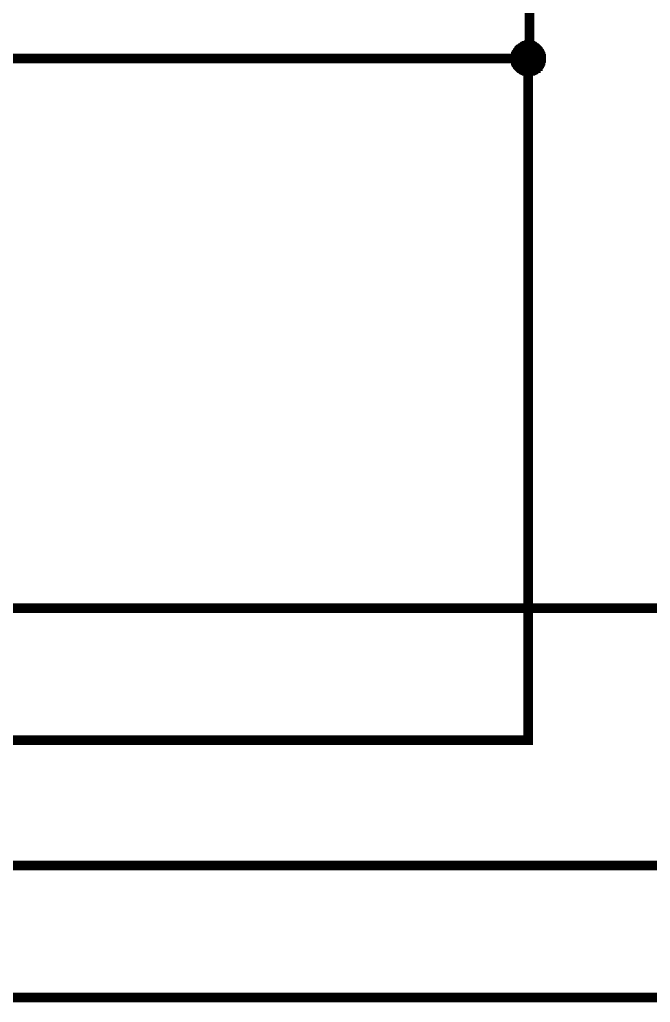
# Model space of a CAD drawing. Header units: millimetres. Extents: x 0 to 594, y 0 to 420.
# Drawn here: x 350.47 to 370.08, y 303.54 to 334.1 of the extents above; entities that cross this region are included whole.
import ezdxf

# ---------------------------------------------------------------- set-up
doc = ezdxf.new("R2010")
doc.units = ezdxf.units.MM
doc.layers.add('Sheet', color=255, linetype='Continuous')

msp = doc.modelspace()

# ---------------------------------------------------------------- linework, layer by layer
at = {"layer": 'Sheet', "color": 0}
for points, const_width in [([(347.079, 303.686), (420.291, 303.686), (420.291, 368.288), (420.291, 368.288), (436.081, 368.288), (436.081, 343.099)], 0.3), ([(347.079, 315.794), (349.491, 315.794), (389.686, 315.794), (399.972, 315.794), (399.972, 338.993)], 0.3), ([(366.318, 336.516), (366.318, 332.897), (366.276, 332.897), (344.581, 332.897), (344.581, 334.887)], 0.3), ([(347.079, 307.793), (373.091, 307.793), (410.788, 307.793), (410.788, 335.183)], 0.3), ([(365.768, 332.897), (365.768, 332.918), (365.768, 332.939), (365.768, 332.982), (365.768, 333.003), (365.789, 333.024), (365.789, 333.045), (365.789, 333.066), (365.81, 333.087), (365.81, 333.109), (365.832, 333.13), (365.853, 333.151), (365.853, 333.172), (365.874, 333.193), (365.895, 333.214), (365.895, 333.236), (365.916, 333.257), (365.937, 333.278), (365.959, 333.278), (365.98, 333.299), (366.001, 333.32), (366.022, 333.32), (366.043, 333.341), (366.064, 333.363), (366.086, 333.363), (366.107, 333.384), (366.128, 333.384), (366.149, 333.384), (366.17, 333.405), (366.191, 333.405), (366.234, 333.405), (366.255, 333.405), (366.276, 333.405)], 0.0991), ([(365.768, 332.897), (365.768, 332.918), (365.768, 332.939), (365.768, 332.982), (365.768, 333.003), (365.789, 333.024), (365.789, 333.045), (365.789, 333.066), (365.81, 333.087), (365.81, 333.109), (365.832, 333.13), (365.853, 333.151), (365.853, 333.172), (365.874, 333.193), (365.895, 333.214), (365.895, 333.236), (365.916, 333.257), (365.937, 333.278), (365.959, 333.278), (365.98, 333.299), (366.001, 333.32), (366.022, 333.32), (366.043, 333.341), (366.064, 333.363), (366.086, 333.363), (366.107, 333.384), (366.128, 333.384), (366.149, 333.384), (366.17, 333.405), (366.191, 333.405), (366.234, 333.405), (366.255, 333.405), (366.276, 333.405)], 0.0991), ([(365.768, 332.897), (365.768, 332.918), (365.768, 332.939), (365.768, 332.982), (365.768, 333.003), (365.789, 333.024), (365.789, 333.045), (365.789, 333.066), (365.81, 333.087), (365.81, 333.109), (365.832, 333.13), (365.853, 333.151), (365.853, 333.172), (365.874, 333.193), (365.895, 333.214), (365.895, 333.236), (365.916, 333.257), (365.937, 333.278), (365.959, 333.278), (365.98, 333.299), (366.001, 333.32), (366.022, 333.32), (366.043, 333.341), (366.064, 333.363), (366.086, 333.363), (366.107, 333.384), (366.128, 333.384), (366.149, 333.384), (366.17, 333.405), (366.191, 333.405), (366.234, 333.405), (366.255, 333.405), (366.276, 333.405)], 0.0991), ([(365.768, 332.897), (365.768, 332.918), (365.768, 332.939), (365.768, 332.982), (365.768, 333.003), (365.789, 333.024), (365.789, 333.045), (365.789, 333.066), (365.81, 333.087), (365.81, 333.109), (365.832, 333.13), (365.853, 333.151), (365.853, 333.172), (365.874, 333.193), (365.895, 333.214), (365.895, 333.236), (365.916, 333.257), (365.937, 333.278), (365.959, 333.278), (365.98, 333.299), (366.001, 333.32), (366.022, 333.32), (366.043, 333.341), (366.064, 333.363), (366.086, 333.363), (366.107, 333.384), (366.128, 333.384), (366.149, 333.384), (366.17, 333.405), (366.191, 333.405), (366.234, 333.405), (366.255, 333.405), (366.276, 333.405)], 0.0991), ([(365.768, 332.897), (365.768, 332.918), (365.768, 332.939), (365.768, 332.982), (365.768, 333.003), (365.789, 333.024), (365.789, 333.045), (365.789, 333.066), (365.81, 333.087), (365.81, 333.109), (365.832, 333.13), (365.853, 333.151), (365.853, 333.172), (365.874, 333.193), (365.895, 333.214), (365.895, 333.236), (365.916, 333.257), (365.937, 333.278), (365.959, 333.278), (365.98, 333.299), (366.001, 333.32), (366.022, 333.32), (366.043, 333.341), (366.064, 333.363), (366.086, 333.363), (366.107, 333.384), (366.128, 333.384), (366.149, 333.384), (366.17, 333.405), (366.191, 333.405), (366.234, 333.405), (366.255, 333.405), (366.276, 333.405)], 0.0991), ([(365.768, 332.897), (365.768, 332.918), (365.768, 332.939), (365.768, 332.982), (365.768, 333.003), (365.789, 333.024), (365.789, 333.045), (365.789, 333.066), (365.81, 333.087), (365.81, 333.109), (365.832, 333.13), (365.853, 333.151), (365.853, 333.172), (365.874, 333.193), (365.895, 333.214), (365.895, 333.236), (365.916, 333.257), (365.937, 333.278), (365.959, 333.278), (365.98, 333.299), (366.001, 333.32), (366.022, 333.32), (366.043, 333.341), (366.064, 333.363), (366.086, 333.363), (366.107, 333.384), (366.128, 333.384), (366.149, 333.384), (366.17, 333.405), (366.191, 333.405), (366.234, 333.405), (366.255, 333.405), (366.276, 333.405)], 0.0991), ([(365.768, 332.897), (365.768, 332.918), (365.768, 332.939), (365.768, 332.982), (365.768, 333.003), (365.789, 333.024), (365.789, 333.045), (365.789, 333.066), (365.81, 333.087), (365.81, 333.109), (365.832, 333.13), (365.853, 333.151), (365.853, 333.172), (365.874, 333.193), (365.895, 333.214), (365.895, 333.236), (365.916, 333.257), (365.937, 333.278), (365.959, 333.278), (365.98, 333.299), (366.001, 333.32), (366.022, 333.32), (366.043, 333.341), (366.064, 333.363), (366.086, 333.363), (366.107, 333.384), (366.128, 333.384), (366.149, 333.384), (366.17, 333.405), (366.191, 333.405), (366.234, 333.405), (366.255, 333.405), (366.276, 333.405)], 0.0991), ([(365.768, 332.897), (365.768, 332.918), (365.768, 332.939), (365.768, 332.982), (365.768, 333.003), (365.789, 333.024), (365.789, 333.045), (365.789, 333.066), (365.81, 333.087), (365.81, 333.109), (365.832, 333.13), (365.853, 333.151), (365.853, 333.172), (365.874, 333.193), (365.895, 333.214), (365.895, 333.236), (365.916, 333.257), (365.937, 333.278), (365.959, 333.278), (365.98, 333.299), (366.001, 333.32), (366.022, 333.32), (366.043, 333.341), (366.064, 333.363), (366.086, 333.363), (366.107, 333.384), (366.128, 333.384), (366.149, 333.384), (366.17, 333.405), (366.191, 333.405), (366.234, 333.405), (366.255, 333.405), (366.276, 333.405)], 0.0991), ([(366.276, 333.405), (366.276, 333.405)], 0.0991), ([(366.276, 333.405), (366.297, 333.405), (366.34, 333.405), (366.361, 333.405), (366.382, 333.405), (366.403, 333.384), (366.424, 333.384), (366.467, 333.384), (366.488, 333.363), (366.509, 333.363), (366.53, 333.341), (366.551, 333.32), (366.572, 333.32), (366.594, 333.299), (366.615, 333.278), (366.615, 333.278), (366.636, 333.257), (366.657, 333.236), (366.678, 333.214), (366.678, 333.193), (366.699, 333.172), (366.72, 333.151), (366.72, 333.13), (366.742, 333.109), (366.742, 333.087), (366.763, 333.066), (366.763, 333.045), (366.763, 333.024), (366.784, 333.003), (366.784, 332.982), (366.784, 332.939), (366.784, 332.918), (366.784, 332.897)], 0.0991), ([(366.276, 333.405), (366.276, 333.405)], 0.0991), ([(366.276, 333.405), (366.297, 333.405), (366.34, 333.405), (366.361, 333.405), (366.382, 333.405), (366.403, 333.384), (366.424, 333.384), (366.467, 333.384), (366.488, 333.363), (366.509, 333.363), (366.53, 333.341), (366.551, 333.32), (366.572, 333.32), (366.594, 333.299), (366.615, 333.278), (366.615, 333.278), (366.636, 333.257), (366.657, 333.236), (366.678, 333.214), (366.678, 333.193), (366.699, 333.172), (366.72, 333.151), (366.72, 333.13), (366.742, 333.109), (366.742, 333.087), (366.763, 333.066), (366.763, 333.045), (366.763, 333.024), (366.784, 333.003), (366.784, 332.982), (366.784, 332.939), (366.784, 332.918), (366.784, 332.897)], 0.0991), ([(366.276, 333.405), (366.276, 333.405)], 0.0991), ([(366.276, 333.405), (366.297, 333.405), (366.34, 333.405), (366.361, 333.405), (366.382, 333.405), (366.403, 333.384), (366.424, 333.384), (366.467, 333.384), (366.488, 333.363), (366.509, 333.363), (366.53, 333.341), (366.551, 333.32), (366.572, 333.32), (366.594, 333.299), (366.615, 333.278), (366.615, 333.278), (366.636, 333.257), (366.657, 333.236), (366.678, 333.214), (366.678, 333.193), (366.699, 333.172), (366.72, 333.151), (366.72, 333.13), (366.742, 333.109), (366.742, 333.087), (366.763, 333.066), (366.763, 333.045), (366.763, 333.024), (366.784, 333.003), (366.784, 332.982), (366.784, 332.939), (366.784, 332.918), (366.784, 332.897)], 0.0991), ([(366.276, 333.405), (366.276, 333.405)], 0.0991), ([(366.276, 333.405), (366.297, 333.405), (366.34, 333.405), (366.361, 333.405), (366.382, 333.405), (366.403, 333.384), (366.424, 333.384), (366.467, 333.384), (366.488, 333.363), (366.509, 333.363), (366.53, 333.341), (366.551, 333.32), (366.572, 333.32), (366.594, 333.299), (366.615, 333.278), (366.615, 333.278), (366.636, 333.257), (366.657, 333.236), (366.678, 333.214), (366.678, 333.193), (366.699, 333.172), (366.72, 333.151), (366.72, 333.13), (366.742, 333.109), (366.742, 333.087), (366.763, 333.066), (366.763, 333.045), (366.763, 333.024), (366.784, 333.003), (366.784, 332.982), (366.784, 332.939), (366.784, 332.918), (366.784, 332.897)], 0.0991), ([(366.276, 333.405), (366.276, 333.405)], 0.0991), ([(366.276, 333.405), (366.297, 333.405), (366.34, 333.405), (366.361, 333.405), (366.382, 333.405), (366.403, 333.384), (366.424, 333.384), (366.467, 333.384), (366.488, 333.363), (366.509, 333.363), (366.53, 333.341), (366.551, 333.32), (366.572, 333.32), (366.594, 333.299), (366.615, 333.278), (366.615, 333.278), (366.636, 333.257), (366.657, 333.236), (366.678, 333.214), (366.678, 333.193), (366.699, 333.172), (366.72, 333.151), (366.72, 333.13), (366.742, 333.109), (366.742, 333.087), (366.763, 333.066), (366.763, 333.045), (366.763, 333.024), (366.784, 333.003), (366.784, 332.982), (366.784, 332.939), (366.784, 332.918), (366.784, 332.897)], 0.0991), ([(366.276, 333.405), (366.276, 333.405)], 0.0991), ([(366.276, 333.405), (366.297, 333.405), (366.34, 333.405), (366.361, 333.405), (366.382, 333.405), (366.403, 333.384), (366.424, 333.384), (366.467, 333.384), (366.488, 333.363), (366.509, 333.363), (366.53, 333.341), (366.551, 333.32), (366.572, 333.32), (366.594, 333.299), (366.615, 333.278), (366.615, 333.278), (366.636, 333.257), (366.657, 333.236), (366.678, 333.214), (366.678, 333.193), (366.699, 333.172), (366.72, 333.151), (366.72, 333.13), (366.742, 333.109), (366.742, 333.087), (366.763, 333.066), (366.763, 333.045), (366.763, 333.024), (366.784, 333.003), (366.784, 332.982), (366.784, 332.939), (366.784, 332.918), (366.784, 332.897)], 0.0991), ([(366.276, 333.405), (366.276, 333.405)], 0.0991), ([(366.276, 333.405), (366.297, 333.405), (366.34, 333.405), (366.361, 333.405), (366.382, 333.405), (366.403, 333.384), (366.424, 333.384), (366.467, 333.384), (366.488, 333.363), (366.509, 333.363), (366.53, 333.341), (366.551, 333.32), (366.572, 333.32), (366.594, 333.299), (366.615, 333.278), (366.615, 333.278), (366.636, 333.257), (366.657, 333.236), (366.678, 333.214), (366.678, 333.193), (366.699, 333.172), (366.72, 333.151), (366.72, 333.13), (366.742, 333.109), (366.742, 333.087), (366.763, 333.066), (366.763, 333.045), (366.763, 333.024), (366.784, 333.003), (366.784, 332.982), (366.784, 332.939), (366.784, 332.918), (366.784, 332.897)], 0.0991), ([(366.276, 333.405), (366.276, 333.405)], 0.0991), ([(366.276, 333.405), (366.297, 333.405), (366.34, 333.405), (366.361, 333.405), (366.382, 333.405), (366.403, 333.384), (366.424, 333.384), (366.467, 333.384), (366.488, 333.363), (366.509, 333.363), (366.53, 333.341), (366.551, 333.32), (366.572, 333.32), (366.594, 333.299), (366.615, 333.278), (366.615, 333.278), (366.636, 333.257), (366.657, 333.236), (366.678, 333.214), (366.678, 333.193), (366.699, 333.172), (366.72, 333.151), (366.72, 333.13), (366.742, 333.109), (366.742, 333.087), (366.763, 333.066), (366.763, 333.045), (366.763, 333.024), (366.784, 333.003), (366.784, 332.982), (366.784, 332.939), (366.784, 332.918), (366.784, 332.897)], 0.0991), ([(366.276, 332.897), (366.276, 311.687), (347.079, 311.687)], 0.3), ([(366.276, 332.389), (366.255, 332.389), (366.234, 332.389), (366.191, 332.389), (366.17, 332.389), (366.149, 332.41), (366.128, 332.41), (366.107, 332.41), (366.086, 332.431), (366.064, 332.431), (366.043, 332.452), (366.022, 332.452), (366.001, 332.474), (365.98, 332.495), (365.959, 332.495), (365.937, 332.516), (365.916, 332.537), (365.895, 332.558), (365.895, 332.558), (365.874, 332.579), (365.853, 332.601), (365.853, 332.622), (365.832, 332.643), (365.81, 332.664), (365.81, 332.685), (365.789, 332.706), (365.789, 332.749), (365.789, 332.77), (365.768, 332.791), (365.768, 332.812), (365.768, 332.833), (365.768, 332.876), (365.768, 332.897)], 0.0991), ([(365.768, 332.897), (365.768, 332.897)], 0.0991), ([(366.276, 332.389), (366.255, 332.389), (366.234, 332.389), (366.191, 332.389), (366.17, 332.389), (366.149, 332.41), (366.128, 332.41), (366.107, 332.41), (366.086, 332.431), (366.064, 332.431), (366.043, 332.452), (366.022, 332.452), (366.001, 332.474), (365.98, 332.495), (365.959, 332.495), (365.937, 332.516), (365.916, 332.537), (365.895, 332.558), (365.895, 332.558), (365.874, 332.579), (365.853, 332.601), (365.853, 332.622), (365.832, 332.643), (365.81, 332.664), (365.81, 332.685), (365.789, 332.706), (365.789, 332.749), (365.789, 332.77), (365.768, 332.791), (365.768, 332.812), (365.768, 332.833), (365.768, 332.876), (365.768, 332.897)], 0.0991), ([(365.768, 332.897), (365.768, 332.897)], 0.0991), ([(366.276, 332.389), (366.255, 332.389), (366.234, 332.389), (366.191, 332.389), (366.17, 332.389), (366.149, 332.41), (366.128, 332.41), (366.107, 332.41), (366.086, 332.431), (366.064, 332.431), (366.043, 332.452), (366.022, 332.452), (366.001, 332.474), (365.98, 332.495), (365.959, 332.495), (365.937, 332.516), (365.916, 332.537), (365.895, 332.558), (365.895, 332.558), (365.874, 332.579), (365.853, 332.601), (365.853, 332.622), (365.832, 332.643), (365.81, 332.664), (365.81, 332.685), (365.789, 332.706), (365.789, 332.749), (365.789, 332.77), (365.768, 332.791), (365.768, 332.812), (365.768, 332.833), (365.768, 332.876), (365.768, 332.897)], 0.0991), ([(365.768, 332.897), (365.768, 332.897)], 0.0991), ([(366.276, 332.389), (366.255, 332.389), (366.234, 332.389), (366.191, 332.389), (366.17, 332.389), (366.149, 332.41), (366.128, 332.41), (366.107, 332.41), (366.086, 332.431), (366.064, 332.431), (366.043, 332.452), (366.022, 332.452), (366.001, 332.474), (365.98, 332.495), (365.959, 332.495), (365.937, 332.516), (365.916, 332.537), (365.895, 332.558), (365.895, 332.558), (365.874, 332.579), (365.853, 332.601), (365.853, 332.622), (365.832, 332.643), (365.81, 332.664), (365.81, 332.685), (365.789, 332.706), (365.789, 332.749), (365.789, 332.77), (365.768, 332.791), (365.768, 332.812), (365.768, 332.833), (365.768, 332.876), (365.768, 332.897)], 0.0991), ([(365.768, 332.897), (365.768, 332.897)], 0.0991), ([(366.276, 332.389), (366.255, 332.389), (366.234, 332.389), (366.191, 332.389), (366.17, 332.389), (366.149, 332.41), (366.128, 332.41), (366.107, 332.41), (366.086, 332.431), (366.064, 332.431), (366.043, 332.452), (366.022, 332.452), (366.001, 332.474), (365.98, 332.495), (365.959, 332.495), (365.937, 332.516), (365.916, 332.537), (365.895, 332.558), (365.895, 332.558), (365.874, 332.579), (365.853, 332.601), (365.853, 332.622), (365.832, 332.643), (365.81, 332.664), (365.81, 332.685), (365.789, 332.706), (365.789, 332.749), (365.789, 332.77), (365.768, 332.791), (365.768, 332.812), (365.768, 332.833), (365.768, 332.876), (365.768, 332.897)], 0.0991), ([(365.768, 332.897), (365.768, 332.897)], 0.0991), ([(366.276, 332.389), (366.255, 332.389), (366.234, 332.389), (366.191, 332.389), (366.17, 332.389), (366.149, 332.41), (366.128, 332.41), (366.107, 332.41), (366.086, 332.431), (366.064, 332.431), (366.043, 332.452), (366.022, 332.452), (366.001, 332.474), (365.98, 332.495), (365.959, 332.495), (365.937, 332.516), (365.916, 332.537), (365.895, 332.558), (365.895, 332.558), (365.874, 332.579), (365.853, 332.601), (365.853, 332.622), (365.832, 332.643), (365.81, 332.664), (365.81, 332.685), (365.789, 332.706), (365.789, 332.749), (365.789, 332.77), (365.768, 332.791), (365.768, 332.812), (365.768, 332.833), (365.768, 332.876), (365.768, 332.897)], 0.0991), ([(365.768, 332.897), (365.768, 332.897)], 0.0991), ([(366.276, 332.389), (366.255, 332.389), (366.234, 332.389), (366.191, 332.389), (366.17, 332.389), (366.149, 332.41), (366.128, 332.41), (366.107, 332.41), (366.086, 332.431), (366.064, 332.431), (366.043, 332.452), (366.022, 332.452), (366.001, 332.474), (365.98, 332.495), (365.959, 332.495), (365.937, 332.516), (365.916, 332.537), (365.895, 332.558), (365.895, 332.558), (365.874, 332.579), (365.853, 332.601), (365.853, 332.622), (365.832, 332.643), (365.81, 332.664), (365.81, 332.685), (365.789, 332.706), (365.789, 332.749), (365.789, 332.77), (365.768, 332.791), (365.768, 332.812), (365.768, 332.833), (365.768, 332.876), (365.768, 332.897)], 0.0991), ([(365.768, 332.897), (365.768, 332.897)], 0.0991), ([(366.276, 332.389), (366.255, 332.389), (366.234, 332.389), (366.191, 332.389), (366.17, 332.389), (366.149, 332.41), (366.128, 332.41), (366.107, 332.41), (366.086, 332.431), (366.064, 332.431), (366.043, 332.452), (366.022, 332.452), (366.001, 332.474), (365.98, 332.495), (365.959, 332.495), (365.937, 332.516), (365.916, 332.537), (365.895, 332.558), (365.895, 332.558), (365.874, 332.579), (365.853, 332.601), (365.853, 332.622), (365.832, 332.643), (365.81, 332.664), (365.81, 332.685), (365.789, 332.706), (365.789, 332.749), (365.789, 332.77), (365.768, 332.791), (365.768, 332.812), (365.768, 332.833), (365.768, 332.876), (365.768, 332.897)], 0.0991), ([(365.768, 332.897), (365.768, 332.897)], 0.0991), ([(366.784, 332.897), (366.784, 332.876), (366.784, 332.833), (366.784, 332.812), (366.784, 332.791), (366.763, 332.77), (366.763, 332.749), (366.763, 332.706), (366.742, 332.685), (366.742, 332.664), (366.72, 332.643), (366.72, 332.622), (366.699, 332.601), (366.678, 332.579), (366.678, 332.558), (366.657, 332.558), (366.636, 332.537), (366.615, 332.516), (366.615, 332.495), (366.594, 332.495), (366.572, 332.474), (366.551, 332.452), (366.53, 332.452), (366.509, 332.431), (366.488, 332.431), (366.467, 332.41), (366.424, 332.41), (366.403, 332.41), (366.382, 332.389), (366.361, 332.389), (366.34, 332.389), (366.297, 332.389), (366.276, 332.389)], 0.0991), ([(366.784, 332.897), (366.784, 332.876), (366.784, 332.833), (366.784, 332.812), (366.784, 332.791), (366.763, 332.77), (366.763, 332.749), (366.763, 332.706), (366.742, 332.685), (366.742, 332.664), (366.72, 332.643), (366.72, 332.622), (366.699, 332.601), (366.678, 332.579), (366.678, 332.558), (366.657, 332.558), (366.636, 332.537), (366.615, 332.516), (366.615, 332.495), (366.594, 332.495), (366.572, 332.474), (366.551, 332.452), (366.53, 332.452), (366.509, 332.431), (366.488, 332.431), (366.467, 332.41), (366.424, 332.41), (366.403, 332.41), (366.382, 332.389), (366.361, 332.389), (366.34, 332.389), (366.297, 332.389), (366.276, 332.389)], 0.0991), ([(366.784, 332.897), (366.784, 332.876), (366.784, 332.833), (366.784, 332.812), (366.784, 332.791), (366.763, 332.77), (366.763, 332.749), (366.763, 332.706), (366.742, 332.685), (366.742, 332.664), (366.72, 332.643), (366.72, 332.622), (366.699, 332.601), (366.678, 332.579), (366.678, 332.558), (366.657, 332.558), (366.636, 332.537), (366.615, 332.516), (366.615, 332.495), (366.594, 332.495), (366.572, 332.474), (366.551, 332.452), (366.53, 332.452), (366.509, 332.431), (366.488, 332.431), (366.467, 332.41), (366.424, 332.41), (366.403, 332.41), (366.382, 332.389), (366.361, 332.389), (366.34, 332.389), (366.297, 332.389), (366.276, 332.389)], 0.0991), ([(366.784, 332.897), (366.784, 332.876), (366.784, 332.833), (366.784, 332.812), (366.784, 332.791), (366.763, 332.77), (366.763, 332.749), (366.763, 332.706), (366.742, 332.685), (366.742, 332.664), (366.72, 332.643), (366.72, 332.622), (366.699, 332.601), (366.678, 332.579), (366.678, 332.558), (366.657, 332.558), (366.636, 332.537), (366.615, 332.516), (366.615, 332.495), (366.594, 332.495), (366.572, 332.474), (366.551, 332.452), (366.53, 332.452), (366.509, 332.431), (366.488, 332.431), (366.467, 332.41), (366.424, 332.41), (366.403, 332.41), (366.382, 332.389), (366.361, 332.389), (366.34, 332.389), (366.297, 332.389), (366.276, 332.389)], 0.0991), ([(366.784, 332.897), (366.784, 332.876), (366.784, 332.833), (366.784, 332.812), (366.784, 332.791), (366.763, 332.77), (366.763, 332.749), (366.763, 332.706), (366.742, 332.685), (366.742, 332.664), (366.72, 332.643), (366.72, 332.622), (366.699, 332.601), (366.678, 332.579), (366.678, 332.558), (366.657, 332.558), (366.636, 332.537), (366.615, 332.516), (366.615, 332.495), (366.594, 332.495), (366.572, 332.474), (366.551, 332.452), (366.53, 332.452), (366.509, 332.431), (366.488, 332.431), (366.467, 332.41), (366.424, 332.41), (366.403, 332.41), (366.382, 332.389), (366.361, 332.389), (366.34, 332.389), (366.297, 332.389), (366.276, 332.389)], 0.0991), ([(366.784, 332.897), (366.784, 332.876), (366.784, 332.833), (366.784, 332.812), (366.784, 332.791), (366.763, 332.77), (366.763, 332.749), (366.763, 332.706), (366.742, 332.685), (366.742, 332.664), (366.72, 332.643), (366.72, 332.622), (366.699, 332.601), (366.678, 332.579), (366.678, 332.558), (366.657, 332.558), (366.636, 332.537), (366.615, 332.516), (366.615, 332.495), (366.594, 332.495), (366.572, 332.474), (366.551, 332.452), (366.53, 332.452), (366.509, 332.431), (366.488, 332.431), (366.467, 332.41), (366.424, 332.41), (366.403, 332.41), (366.382, 332.389), (366.361, 332.389), (366.34, 332.389), (366.297, 332.389), (366.276, 332.389)], 0.0991), ([(366.784, 332.897), (366.784, 332.876), (366.784, 332.833), (366.784, 332.812), (366.784, 332.791), (366.763, 332.77), (366.763, 332.749), (366.763, 332.706), (366.742, 332.685), (366.742, 332.664), (366.72, 332.643), (366.72, 332.622), (366.699, 332.601), (366.678, 332.579), (366.678, 332.558), (366.657, 332.558), (366.636, 332.537), (366.615, 332.516), (366.615, 332.495), (366.594, 332.495), (366.572, 332.474), (366.551, 332.452), (366.53, 332.452), (366.509, 332.431), (366.488, 332.431), (366.467, 332.41), (366.424, 332.41), (366.403, 332.41), (366.382, 332.389), (366.361, 332.389), (366.34, 332.389), (366.297, 332.389), (366.276, 332.389)], 0.0991), ([(366.784, 332.897), (366.784, 332.876), (366.784, 332.833), (366.784, 332.812), (366.784, 332.791), (366.763, 332.77), (366.763, 332.749), (366.763, 332.706), (366.742, 332.685), (366.742, 332.664), (366.72, 332.643), (366.72, 332.622), (366.699, 332.601), (366.678, 332.579), (366.678, 332.558), (366.657, 332.558), (366.636, 332.537), (366.615, 332.516), (366.615, 332.495), (366.594, 332.495), (366.572, 332.474), (366.551, 332.452), (366.53, 332.452), (366.509, 332.431), (366.488, 332.431), (366.467, 332.41), (366.424, 332.41), (366.403, 332.41), (366.382, 332.389), (366.361, 332.389), (366.34, 332.389), (366.297, 332.389), (366.276, 332.389)], 0.0991), ([(366.784, 332.897), (366.784, 332.897), (366.784, 332.897), (366.784, 332.897), (366.784, 332.897), (366.784, 332.897), (366.784, 332.897), (366.784, 332.897), (366.784, 332.897), (366.784, 332.897), (366.784, 332.897), (366.784, 332.897), (366.784, 332.897), (366.784, 332.897), (366.784, 332.897), (366.784, 332.897), (366.784, 332.897), (366.784, 332.897), (366.784, 332.897), (366.784, 332.897), (366.784, 332.897), (366.784, 332.897), (366.784, 332.897), (366.784, 332.897), (366.784, 332.897), (366.784, 332.897), (366.784, 332.897), (366.784, 332.897), (366.784, 332.897), (366.784, 332.897), (366.784, 332.897), (366.784, 332.897), (366.784, 332.897)], 0.0991), ([(366.784, 332.897), (366.784, 332.897)], 0.0991), ([(366.784, 332.897), (366.784, 332.897), (366.784, 332.897), (366.784, 332.897), (366.784, 332.897), (366.784, 332.897), (366.784, 332.897), (366.784, 332.897), (366.784, 332.897), (366.784, 332.897), (366.784, 332.897), (366.784, 332.897), (366.784, 332.897), (366.784, 332.897), (366.784, 332.897), (366.784, 332.897), (366.784, 332.897), (366.784, 332.897), (366.784, 332.897), (366.784, 332.897), (366.784, 332.897), (366.784, 332.897), (366.784, 332.897), (366.784, 332.897), (366.784, 332.897), (366.784, 332.897), (366.784, 332.897), (366.784, 332.897), (366.784, 332.897), (366.784, 332.897), (366.784, 332.897), (366.784, 332.897), (366.784, 332.897)], 0.0991), ([(366.784, 332.897), (366.784, 332.897)], 0.0991), ([(366.784, 332.897), (366.784, 332.897), (366.784, 332.897), (366.784, 332.897), (366.784, 332.897), (366.784, 332.897), (366.784, 332.897), (366.784, 332.897), (366.784, 332.897), (366.784, 332.897), (366.784, 332.897), (366.784, 332.897), (366.784, 332.897), (366.784, 332.897), (366.784, 332.897), (366.784, 332.897), (366.784, 332.897), (366.784, 332.897), (366.784, 332.897), (366.784, 332.897), (366.784, 332.897), (366.784, 332.897), (366.784, 332.897), (366.784, 332.897), (366.784, 332.897), (366.784, 332.897), (366.784, 332.897), (366.784, 332.897), (366.784, 332.897), (366.784, 332.897), (366.784, 332.897), (366.784, 332.897), (366.784, 332.897)], 0.0991), ([(366.784, 332.897), (366.784, 332.897)], 0.0991), ([(366.784, 332.897), (366.784, 332.897), (366.784, 332.897), (366.784, 332.897), (366.784, 332.897), (366.784, 332.897), (366.784, 332.897), (366.784, 332.897), (366.784, 332.897), (366.784, 332.897), (366.784, 332.897), (366.784, 332.897), (366.784, 332.897), (366.784, 332.897), (366.784, 332.897), (366.784, 332.897), (366.784, 332.897), (366.784, 332.897), (366.784, 332.897), (366.784, 332.897), (366.784, 332.897), (366.784, 332.897), (366.784, 332.897), (366.784, 332.897), (366.784, 332.897), (366.784, 332.897), (366.784, 332.897), (366.784, 332.897), (366.784, 332.897), (366.784, 332.897), (366.784, 332.897), (366.784, 332.897), (366.784, 332.897)], 0.0991), ([(366.784, 332.897), (366.784, 332.897)], 0.0991), ([(366.784, 332.897), (366.784, 332.897), (366.784, 332.897), (366.784, 332.897), (366.784, 332.897), (366.784, 332.897), (366.784, 332.897), (366.784, 332.897), (366.784, 332.897), (366.784, 332.897), (366.784, 332.897), (366.784, 332.897), (366.784, 332.897), (366.784, 332.897), (366.784, 332.897), (366.784, 332.897), (366.784, 332.897), (366.784, 332.897), (366.784, 332.897), (366.784, 332.897), (366.784, 332.897), (366.784, 332.897), (366.784, 332.897), (366.784, 332.897), (366.784, 332.897), (366.784, 332.897), (366.784, 332.897), (366.784, 332.897), (366.784, 332.897), (366.784, 332.897), (366.784, 332.897), (366.784, 332.897), (366.784, 332.897)], 0.0991), ([(366.784, 332.897), (366.784, 332.897)], 0.0991), ([(366.784, 332.897), (366.784, 332.897), (366.784, 332.897), (366.784, 332.897), (366.784, 332.897), (366.784, 332.897), (366.784, 332.897), (366.784, 332.897), (366.784, 332.897), (366.784, 332.897), (366.784, 332.897), (366.784, 332.897), (366.784, 332.897), (366.784, 332.897), (366.784, 332.897), (366.784, 332.897), (366.784, 332.897), (366.784, 332.897), (366.784, 332.897), (366.784, 332.897), (366.784, 332.897), (366.784, 332.897), (366.784, 332.897), (366.784, 332.897), (366.784, 332.897), (366.784, 332.897), (366.784, 332.897), (366.784, 332.897), (366.784, 332.897), (366.784, 332.897), (366.784, 332.897), (366.784, 332.897), (366.784, 332.897)], 0.0991), ([(366.784, 332.897), (366.784, 332.897)], 0.0991), ([(366.784, 332.897), (366.784, 332.897), (366.784, 332.897), (366.784, 332.897), (366.784, 332.897), (366.784, 332.897), (366.784, 332.897), (366.784, 332.897), (366.784, 332.897), (366.784, 332.897), (366.784, 332.897), (366.784, 332.897), (366.784, 332.897), (366.784, 332.897), (366.784, 332.897), (366.784, 332.897), (366.784, 332.897), (366.784, 332.897), (366.784, 332.897), (366.784, 332.897), (366.784, 332.897), (366.784, 332.897), (366.784, 332.897), (366.784, 332.897), (366.784, 332.897), (366.784, 332.897), (366.784, 332.897), (366.784, 332.897), (366.784, 332.897), (366.784, 332.897), (366.784, 332.897), (366.784, 332.897), (366.784, 332.897)], 0.0991), ([(366.784, 332.897), (366.784, 332.897)], 0.0991), ([(366.784, 332.897), (366.784, 332.897), (366.784, 332.897), (366.784, 332.897), (366.784, 332.897), (366.784, 332.897), (366.784, 332.897), (366.784, 332.897), (366.784, 332.897), (366.784, 332.897), (366.784, 332.897), (366.784, 332.897), (366.784, 332.897), (366.784, 332.897), (366.784, 332.897), (366.784, 332.897), (366.784, 332.897), (366.784, 332.897), (366.784, 332.897), (366.784, 332.897), (366.784, 332.897), (366.784, 332.897), (366.784, 332.897), (366.784, 332.897), (366.784, 332.897), (366.784, 332.897), (366.784, 332.897), (366.784, 332.897), (366.784, 332.897), (366.784, 332.897), (366.784, 332.897), (366.784, 332.897), (366.784, 332.897)], 0.0991), ([(366.784, 332.897), (366.784, 332.897)], 0.0991)]:
    msp.add_lwpolyline(points, dxfattribs=dict(at, const_width=const_width))
at = {"layer": 'Sheet', "color": 0, "const_width": 0.508}
msp.add_lwpolyline([(366.025, 332.9, 1), (366.533, 332.9, 1)], format="xyb", close=True, dxfattribs=at)

doc.saveas('drawing.dxf')
